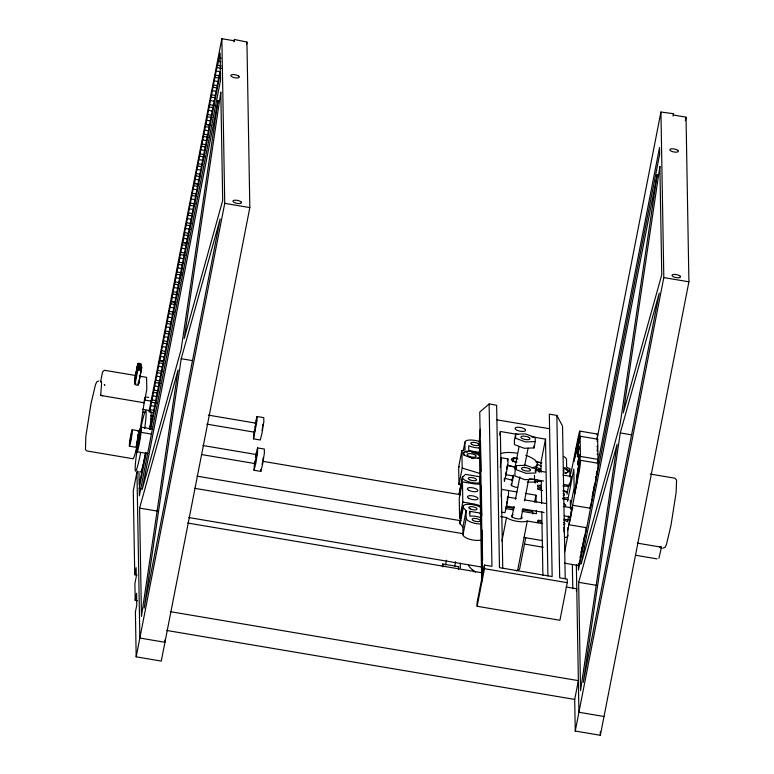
<?xml version="1.0" encoding="UTF-8"?>
<svg xmlns="http://www.w3.org/2000/svg" width="774" height="774" viewBox="0 0 774 774"><rect width="100%" height="100%" fill="white"/><g stroke="black" fill="none" stroke-linecap="round" stroke-linejoin="round"><path stroke-width="1.16" d="M541.287 520.525L538.211 520.273L538.211 521.55L541.636 522.131M138.159 444.528L138.275 442.922M442.854 566.878L442.757 565.417L442.515 565.978M473.775 570.496L472.517 570.032M569.741 516.819C570.283 519.886 572.77 502.694 570.893 509.437M149.614 412.068L151.985 399.945L155.864 400.622M151.985 399.945L153.9 390.106L157.78 390.783M153.9 390.106L155.826 380.257L159.705 380.934M155.826 380.257L157.751 370.417L162.434 371.21M157.751 370.417L159.667 360.578L163.179 361.168M163.546 361.255L160.034 360.655L161.147 353.012L161.592 350.728L165.472 351.406M161.592 350.728L163.507 340.889L167.387 341.566M163.507 340.889L165.433 331.049L169.312 331.727M165.433 331.049L167.358 321.2L171.228 321.887M167.358 321.2L169.274 311.361L174.324 312.241M169.274 311.361L171.199 301.521L175.882 302.315M175.079 302.199L171.567 301.608L172.67 293.965L173.115 291.682L176.994 292.359M173.115 291.682L175.04 281.833L179.723 282.626M175.04 281.833L176.965 271.993L182.016 272.864M176.965 271.993L178.881 262.154L183.564 262.947M178.881 262.154L180.806 252.305L184.686 252.982M180.806 252.305L182.732 242.465L187.414 243.259M186.602 243.142L183.09 242.552L184.202 234.909L184.647 232.626L188.527 233.303M184.647 232.626L186.573 222.786L191.255 223.57M186.573 222.786L188.488 212.937L192.368 213.614M188.488 212.937L190.414 203.098L195.096 203.891M190.414 203.098L192.339 193.258L196.209 193.935M192.339 193.258L194.255 183.409L198.937 184.202M198.134 184.086L194.622 183.496L195.735 175.853L196.18 173.57L200.06 174.247M196.18 173.57L198.096 163.73L202.778 164.523M198.096 163.73L200.021 153.881L203.901 154.558M200.021 153.881L201.946 144.041L206.629 144.835M201.946 144.041L203.862 134.202L207.742 134.879M203.862 134.202L205.787 124.362L210.47 125.146M209.667 125.04L206.145 124.44L207.258 116.797L207.703 114.513L211.583 115.191M207.703 114.513L209.628 104.674L214.311 105.467M209.628 104.674L211.554 94.834L215.424 95.512M211.554 94.834L213.469 84.985L217.349 85.662M213.469 84.985L215.395 75.146L219.274 75.823M215.395 75.146L217.31 65.306L221.19 65.984M217.678 65.384L220.116 53.038L220.397 69.186L150.059 429.386M480.296 429.164L479.261 441.132L481.718 581.884M138.014 434.94L137.385 439.545M139.833 437.436L139.988 431.273L144.893 397.449M262.744 425.971L262.812 424.326M506.951 466.422L506.583 469.383M580.858 552.888L580.916 551.378M139.533 437.784L138.904 441.315M139.939 436.178L139.407 440.135M254.636 429.531L254.453 432.182L255.807 423.552M255.062 461.943L255.285 460.298M263.295 457.376L262.812 460.694M458.614 569.171L458.527 568.503M507.299 499.656L507.483 496.995M568.455 486.266L567.052 494.199M569.422 483.286C568.464 491.732 572.015 476.155 570.786 476.31M578.352 564.904A10.207 0.706 -80.4 0 0 580.248 559.099L586.382 527.694L568.822 524.733L569.113 524.017A12.752 0.88 -80.4 0 0 572.354 507.405L572.615 505.287L590.185 508.247L590.262 507.58A12.752 0.88 -80.4 0 0 590.475 505.325M473.611 571.793L473.688 571.299M596.802 471.569L596.28 474.743M181.213 358.71L144.157 608.151L220.174 218.887L181.213 358.71L192.62 360.645M620.293 432.937L583.238 682.368L659.255 293.104L620.293 432.937L631.69 434.862M253.949 431.466L253.495 438.858L260.267 440L262.086 432.869L263.837 421.695L263.77 417.65L256.997 416.509L255.178 423.649M254.491 462.871L254.036 470.263L260.809 471.405L262.638 464.274L264.389 453.1L264.321 449.055L257.548 447.914L255.72 455.054M500.314 467.399L501.126 457.773L507.899 458.914L507.967 462.958L506.215 474.133L504.396 481.273L504.338 478.245M501.213 496.569L501.668 489.178M138.885 439.767L139.223 437.891M139.61 438.568L139.156 441.48M262.454 428.109L262.047 430.441M442.244 566.075L442.728 563.994L458.663 566.684L458.44 568.667M507.134 500.788L506.506 504.155M580.587 554.852L580.016 557.938M255.004 427.219L255.217 426.068M458.247 568.3L458.663 566.684M100.678 381.485L102.536 371.946L104.364 370.272L135.808 375.525M134.802 378.612L137.724 363.693M134.473 381.408L137.385 366.489M134.831 380.034L137.743 365.115M134.686 382.888L137.598 367.96M135.034 384.252L137.946 369.333M138.382 384.813L141.758 367.224M138.681 383.556L141.594 368.637M137.936 443.725L136.892 449.781A12.752 0.88 -80.4 0 0 137.182 452.006L137.559 451.068A12.752 0.88 -80.4 0 0 140.8 434.456L141.149 431.66A12.752 0.88 -80.4 0 0 141.323 427.084L139.804 434.156M136.979 473.388L137.443 471.018M149.005 411.797L221.867 38.7L234.406 40.819L234.387 39.474L246.935 42.048L249.828 207.596L161.273 661.083L136.176 656.836L135.402 612.021L136.775 604.968L136.572 593.31L135.198 600.353L137.559 600.75M145.425 453.08L139.185 485.075L138.943 471.231M150.804 428.97L220.455 72.33L220.59 79.954L139.368 495.844L139.233 488.22L146.18 452.674M233.922 41.844L234.387 39.474M137.104 575.092L134.744 574.695L136.118 567.642L136.282 576.611L134.899 583.664L135.198 600.353M246.48 44.408L246.935 42.048M136.176 656.836L224.741 203.349L221.867 38.7M461.265 485.192L459.001 484.495L458.672 467.022L461.875 450.584L465.029 449.917L464.893 442.283A10.207 3.522 11.1 0 1 479.89 441.722M463.287 450.507L464.893 442.283M459.001 484.495L462.213 468.057L461.875 450.584M459.524 494.847A10.207 3.522 11.1 0 1 459.166 493.86L462.378 477.413L465.455 474.356L480.78 476.948M462.707 476.542L459.166 493.86M445.601 564.952L446.53 560.202M459.504 493.754L460.898 486.633M462.455 481.902L459.243 498.35L459.601 518.541L462.813 502.094L462.455 481.902L472.498 483.595A12.752 4.402 11.1 0 0 480.548 483.914M480.19 540.204A10.207 3.522 11.1 0 1 469.267 539.139A10.207 3.522 11.1 0 1 463.007 534.776L462.881 527.142L459.679 523.031L462.891 506.583A10.207 3.522 11.1 0 1 469.025 504.309A10.207 3.522 11.1 0 1 479.977 506.941M460.037 524.017L463.249 507.57L462.891 506.583M454.628 566.481L455.557 561.731M462.881 527.142L466.093 510.705L463.249 507.57M463.007 534.776L466.219 518.328L466.016 510.685M469.392 513.684L469.857 511.333L480.731 513.172M479.416 481.699L480.103 478.177M480.238 514.178L480.693 511.827M499.665 435.017L500.352 431.495L518.174 434.504M489.11 403.96L491.945 566.365L484.418 565.097L477.074 602.694L477.142 606.284L559.931 620.274L567.274 582.677L567.216 579.087L559.689 577.82L556.854 415.406L549.327 414.138L552.162 576.543L499.472 567.642L496.637 405.228L489.11 403.96L479.745 412.087L482.579 574.492M477.142 606.284L484.476 568.687L484.418 565.097M515.629 434.233L514.391 440.58L514.458 444.615L524.269 448.281L534.012 447.923L535.25 441.577L535.182 437.533L525.372 433.866L515.629 434.233L515.697 438.268L525.507 441.944L535.25 441.577M512.736 461.672L513.423 458.14L517.903 458.905M512.92 461.401L513.578 458.034L514.226 457.966A6.327 2.187 11.1 0 1 517.332 458.198M511.991 480.731L512.91 476.039M512.291 480.025L513.21 475.333M511.421 485.791L513.51 475.11M514.662 469.179L519.064 446.637M516.171 465.638L516.248 469.673L526.059 473.349L535.801 472.982L535.734 468.947L525.914 465.271L516.171 465.638L514.933 471.985L515 476.02L524.82 479.687L534.563 479.329L534.486 475.284M501.929 541.026L506.515 517.535L500.633 516.539M511.972 517.196L514.052 506.515M515.445 499.404L519.847 476.852M524.627 465.958L528.1 448.156M520.999 518.725L522.856 509.234M524.482 500.923L528.652 479.57M536.711 467.119L536.933 464.893A12.055 4.16 11.1 0 1 536.721 465M534.437 482.366L534.902 480.015M517.642 570.38L527.278 521.047L542.313 523.582M535.221 483.053L535.908 479.532M525.73 537.736L519.76 568.28A12.752 4.402 11.1 0 1 518.125 570.245L516.142 570.835M539.12 472.217L539.807 468.696A12.384 4.276 11.1 0 0 537.949 468.009L537.011 467.728A7.75 2.67 11.1 0 0 536.334 467.544A6.298 2.177 11.1 0 0 536.024 467.477M541.094 472.237L540.92 462.629L545.515 439.129L531.254 436.72M537.33 482.366L537.795 480.025M539.401 471.801L539.807 468.696M534.602 502.229L535.976 495.176L525.304 493.377M537.756 522.624L538.211 520.273M569.335 471.163L569.79 468.812L566.636 467.09L566.51 459.466A10.207 3.522 11.1 0 0 563.52 456.428M597.315 462.91L598.012 459.379L597.654 439.197L580.094 436.226L578.255 445.621A12.752 0.88 -80.4 0 1 576.233 453.554A15.809 1.093 -80.4 0 0 574.608 458.672L574.027 461.314L576.727 446.134L576.553 447.478A10.207 0.706 -80.4 0 0 577.607 447.72A10.207 0.706 -80.4 0 0 579.997 432.502A10.207 0.706 -80.4 0 0 578.12 437.542L571.696 469.654A12.752 0.88 -80.4 0 0 570.051 476.649M567.545 501.31L573.834 469.092L574.144 487.765L570.215 507.85M567.681 520.854L568.6 516.123M580.094 436.226L580.442 456.408L578.613 465.813A12.752 0.88 -80.4 0 0 576.659 478.226A15.809 1.093 -80.4 0 1 575.14 489.226L574.598 493.686L577.317 479.783L577.133 480.228A10.207 0.706 -80.4 0 1 578.004 470.137A10.207 0.706 -80.4 0 1 580.481 460.424A10.207 0.706 -80.4 0 1 578.749 473.891L567.69 530.548M564.633 551.949L567.845 535.502L567.71 527.878M597.083 438.926L660.928 112.027L673.467 113.691L673.486 115.036L686.035 117.164L688.908 281.813L600.343 735.3L575.256 731.062L574.705 699.425L578.371 680.636L170.338 611.663M597.199 441.538L597.654 439.197M597.76 463.8L659.545 147.447L659.661 154.171L578.449 570.061L578.342 564.459M584.36 536.605L581.642 550.508L581.816 549.163A10.207 0.706 -80.4 0 0 581.98 547.353M592.158 496.656L594.645 483.905M590.185 508.247L596.309 476.852A10.207 0.706 -80.4 0 0 597.809 463.336M576.311 591.143L576.775 588.791L566.065 586.982M673.003 116.061L673.467 113.691M685.338 120.715L686.035 117.164M575.256 731.062L663.811 277.576L660.928 112.027M637.331 543.135L661.509 547.218L658.897 558.267M137.143 440.832L136.679 442.951M139.156 441.17L138.672 443.686M255.768 457.473L256.184 455.576M506.177 471.705L505.761 473.611M98.791 380.895L96.74 381.872L95.444 384.833L90.974 403.767L85.827 436.546L85.469 449.675L87.017 450.971L132.702 458.692A35.71 2.457 -80.4 0 0 137.395 444.315M138.914 442.331L138.207 444.847L138.159 441.838M262.376 462.891L261.999 464.361M442.515 566.152L442.728 563.994M662.621 548.263L665.195 547.305L666.491 544.345L670.961 525.42L676.108 492.641L676.582 480.025L674.918 478.216L650.315 474.056M253.495 438.858L257.065 420.543L256.997 416.509M254.036 470.263L255.865 463.123L257.616 451.948L257.548 447.914M507.415 460.82L507.899 458.914M139.581 508.102L178.068 369.982L141.468 616.385L139.581 508.102L157.828 511.188M578.662 582.329L617.149 444.199L580.548 690.601L578.662 582.329L596.909 585.405M137.104 445.292L136.679 446.617M595.893 476.484L595.612 477.364M100.427 381.959L101.307 381.253L101.588 383.382L100.668 395.427L144.351 402.809M139.784 434.765L140.046 434.34L138.033 434.311M586.382 527.694L586.295 527.926A12.752 0.88 -80.4 0 1 585.947 527.258M535.047 470.998L536.372 469.421L536.334 467.544M458.672 467.022L459.466 466.712M256.494 454.619L254.965 463.316M660.628 547.924L661.325 547.673M527.278 521.047L525.778 521.492A12.752 4.402 11.1 0 1 508.034 518.493L506.515 517.535M524.549 537.35L524.066 537.485L542.564 540.62M513.423 458.14L513.085 458.179A6.124 2.109 11.1 0 0 513.143 461.227L516.839 461.943M539.855 469.45L539.43 469.47A12.055 4.16 11.1 0 1 537.969 469.499L537.04 469.47A7.75 2.67 11.1 0 1 536.372 469.421A6.298 2.177 11.1 0 1 536.063 469.392M541.181 485.356L537.562 485.24L537.582 486.565L541.152 487.165M562.872 486.043L568.9 486.236M218.79 57.74L221.132 58.137M218.491 61.243L220.832 61.639M216.865 67.59L221.548 68.373M216.565 71.092L220.077 71.682M214.949 77.429L219.632 78.222M214.64 80.931L218.162 81.522M213.024 87.269L216.536 87.868M212.724 90.771L216.236 91.371M211.099 97.118L215.791 97.901M210.799 100.62L214.311 101.21M209.183 106.957L212.695 107.547M208.883 110.459L212.395 111.05M207.258 116.797L211.941 117.59M206.958 120.299L210.47 120.899M205.342 126.636L208.854 127.236M205.033 130.148L208.545 130.738M203.417 136.485L208.1 137.279M203.117 139.988L206.629 140.578M201.492 146.325L205.013 146.915M201.192 149.827L204.704 150.417M199.576 156.164L204.259 156.958M199.276 159.667L202.788 160.266M197.651 166.013L201.163 166.603M197.351 169.516L200.863 170.106M195.735 175.853L200.418 176.646M195.425 179.355L198.937 179.945M193.81 185.692L197.322 186.292M193.51 189.195L197.022 189.794M191.884 195.541L196.577 196.325M224.741 203.349L249.828 207.596M663.811 277.576L688.908 281.813M191.584 199.044L195.096 199.634M189.969 205.381L193.481 205.971M189.669 208.883L193.181 209.473M188.043 215.22L192.726 216.014M187.743 218.723L191.255 219.323M186.128 225.06L189.64 225.66M185.818 228.562L190.501 229.356M184.202 234.909L188.885 235.702M183.902 238.411L187.414 239.002M182.277 244.748L185.799 245.339M181.977 248.251L185.489 248.841M180.361 254.588L185.044 255.381M180.061 258.09L183.573 258.69M178.436 264.437L181.948 265.027M178.136 267.939L182.819 268.723M176.52 274.277L181.203 275.07M176.211 277.779L179.723 278.369M174.595 284.116L178.107 284.716M174.295 287.618L178.978 288.412M172.67 293.965L177.362 294.749M172.37 297.468L175.882 298.058M170.754 303.805L175.437 304.598M170.454 307.307L173.966 307.897M168.829 313.644L173.511 314.438M168.529 317.147L172.041 317.737M166.913 323.484L170.425 324.083M166.603 326.986L170.116 327.586M164.988 333.333L169.67 334.116M164.688 336.835L168.2 337.425M163.062 343.172L167.745 343.966M162.763 346.675L166.275 347.265M161.147 353.012L165.829 353.805M160.847 356.514L164.359 357.114M579.939 431.128L597.499 434.098M497.053 419.866L549.346 428.699M159.221 362.861L163.904 363.645M158.922 366.363L162.434 366.953M157.306 372.7L160.818 373.291M156.996 376.203L160.508 376.793M139.368 376.125L146.509 377.335M155.381 382.54L160.063 383.333M580.442 456.408L598.012 459.379M155.081 386.042L158.593 386.642M580.442 460.288L598.012 463.258M153.455 392.379L156.967 392.979M153.155 395.891L156.667 396.482M536.169 461.826L540.92 462.629M479.27 452.326L468.792 450.555L468.705 445.689L469.963 446.24A10.207 3.522 11.1 0 0 479.996 447.943M536.092 461.923L541.916 462.91M146.286 396.985L148.627 397.381M144.196 399.964L151.22 401.155M151.54 402.228L156.222 403.022M208.37 415.125L255.71 423.126M507.26 465.648L515.542 467.051M535.666 470.447L545.138 472.043M562.882 475.052L571.173 476.445M151.24 405.731L154.752 406.321M150.059 409.785L154.742 410.578M142.377 409.32L149.401 410.51M150.785 412.271L153.126 412.658M143.045 412.078L145.386 412.474M206.784 424.133L254.124 432.134M505.683 474.656L513.965 476.049M529.348 478.651L543.551 481.051M563.675 484.456L569.587 485.453M150.485 415.773L152.826 416.16M150.562 418.715L152.875 419.102M563.617 490.948L567.071 491.538M541.036 488.471L537.611 487.901L537.63 489.168L540.755 489.971A15.809 5.457 11.1 0 1 542.603 490.59M149.537 426.213L151.859 426.6M141.168 427.142L152.884 429.115M562.543 498.824L568.116 499.762M501.6 489.371L517.013 491.974M132.306 429.734A8.417 0.581 -80.4 0 1 130.467 442.999A8.417 0.581 -80.4 0 1 129.761 441.17A8.417 0.581 -80.4 0 1 132.306 429.734L138.575 430.799M137.975 430.934L139.988 431.273M141.071 432.337L151.607 434.117M203.001 445.524L257.442 454.725M507.812 497.053L516.094 498.456M524.375 499.849L545.68 503.448M563.433 506.457L572.905 508.054M263.16 461.372L460.656 494.76M201.414 454.532L254.675 463.539M506.225 506.061L514.516 507.454M522.798 508.857L544.103 512.456M564.217 515.861L570.138 516.858M505.499 507.018L513.801 508.421M522.092 509.824L532.764 511.624L532.822 513.955M505.422 508.537L513.762 509.94M522.102 511.353L536.401 513.772L536.324 510.289M462.813 502.094L472.846 503.787A12.752 4.402 11.1 0 1 480.935 506.206M564.004 519.199L568.464 519.954M129.384 446.201L135.653 447.256A8.417 0.581 -80.4 0 0 137.888 437.92A8.417 0.581 -80.4 0 0 138.178 431.37M501.552 512.107L504.938 512.678L506.767 505.538L508.518 494.363L508.45 490.319M137.269 451.784L147.805 453.564M466.093 510.705L466.712 510.811M196.983 476.136L461.111 520.776M635.648 555.268L657.058 558.886M194.7 488.326L463.587 533.779M524.259 544.035L543.3 547.257M139.233 488.22L141.516 488.597M564.381 563.133L578.43 565.513M188.711 517.525L481.389 567.003M484.476 568.687L567.274 582.677M187.763 523.04L481.602 572.702M166.662 630.452L574.705 699.425M604.02 716.501L578.923 712.264L576.349 564.836M578.323 563.337L580.606 563.801M462.213 468.057L480.257 473.562M502.819 533.673L503.303 533.983M475.662 572.131L472.827 570.351L469.267 566.723L468.638 565.001M556.854 415.406L562.543 426.077L565.214 578.865M535.976 495.176L536.14 502.152M600.285 731.691L600.343 735.3M572.363 565.059L572.77 588.685M569.79 468.812L569.935 476.958M570.351 500.139L570.496 508.45M563.946 527.239L564.033 532.106M545.515 439.129L547.905 576.02M541.239 480.635L541.636 503.458M541.781 511.856L542.893 575.508M533.973 445.901L534.012 447.923M513.578 458.034L513.646 461.536L514.294 461.826A6.327 2.187 11.1 0 0 515.794 462.301M500.352 431.495L502.742 568.387M480.509 441.199L481.031 471.279M481.283 485.714L481.815 515.784M482.067 530.219L482.589 560.299M469.857 511.333L469.934 516.2L471.182 516.064A10.207 3.522 11.1 0 1 481.225 517.767M460.249 563.162L460.337 567.971M260.78 469.392L260.809 471.405M164.901 639.943L164.939 642.285L139.852 638.037L136.95 472.043L133.283 490.842L134.744 574.695M146.586 377.47L146.799 389.506L144.341 402.093A2.022 0.697 11.1 0 1 142.358 402.47M517.7 487.465A5.36 1.848 11.1 0 1 512.146 485.849A5.36 1.848 11.1 0 1 511.73 483.702M563.143 493.406A4.209 1.451 11.1 0 1 563.182 495.495M563.646 522.566A4.209 1.451 11.1 0 1 563.685 524.666M564.111 520.322A10.207 3.522 11.1 0 1 567.797 521.782M564.12 503.797A5.36 1.848 11.1 0 1 564.169 506.467M567.371 497.692A10.207 3.522 11.1 0 1 562.891 497.866M562.766 490.929A10.207 3.522 11.1 0 1 567.284 492.622M479.561 482.85A10.207 3.522 11.1 0 1 468.638 481.776A10.207 3.522 11.1 0 1 462.378 477.413M459.679 523.031A10.207 3.522 11.1 0 1 460.008 522.16M481.331 523.979A10.207 3.522 11.1 0 1 466.219 518.328M567.845 535.502A10.207 3.522 11.1 0 1 564.952 537.543M521.395 516.655A5.36 1.848 11.1 0 1 519.905 518.88A5.36 1.848 11.1 0 1 512.833 517.351A5.36 1.848 11.1 0 1 513.104 514.855M540.3 481.128A33.03 11.397 11.1 0 1 527.326 482.067M512.833 480.248A33.03 11.397 11.1 0 1 506.177 478.622M537.611 464.313A33.03 11.397 11.1 0 1 541.5 466.441M564.149 467.535A8.93 3.077 11.1 0 1 564.246 472.972M480.49 456.912A8.93 3.077 11.1 0 1 467.003 456.389A8.93 3.077 11.1 0 1 466.906 451.242A8.93 3.077 11.1 0 1 480.461 455.286M478.748 458.15A8.417 2.902 11.1 0 1 477.403 458.518M473.649 458.624A8.417 2.902 11.1 0 1 471.501 458.334M464.41 455.605A8.417 2.902 11.1 0 1 464.564 452.674M465.909 452.306A8.417 2.902 11.1 0 1 467.651 452.142M471.811 452.49A8.417 2.902 11.1 0 1 479.609 457.589M525.74 455.354A20.405 7.043 11.1 0 1 531.651 467.893M514.874 467.099A20.405 7.043 11.1 0 1 507.444 464.942M501.368 453.361A20.405 7.043 11.1 0 1 517.245 453.245M563.366 470.108A4.596 1.587 11.1 0 1 563.395 471.724M566.771 472.904A8.417 2.902 11.1 0 1 565.504 473.311M563.385 468.328A8.417 2.902 11.1 0 1 567.536 472.314M661.238 546.821A2.022 0.697 11.1 0 1 659.516 546.879M596.996 434.92A10.207 0.706 -80.4 0 1 597.083 440M597.025 446.608A8.93 0.619 -80.4 0 1 597.102 451.058M597.16 454.686A8.93 0.619 -80.4 0 1 597.673 454.502M140.471 430.189A30.612 2.109 -80.4 0 1 145.667 410.791A30.612 2.109 -80.4 0 1 144.68 428.632M140.665 452.645A30.612 2.109 -80.4 0 1 135.469 471.095A30.612 2.109 -80.4 0 1 137.153 449.578M150.35 412.01A30.612 2.109 -80.4 0 1 149.701 429.483M145.676 453.496A30.612 2.109 -80.4 0 1 140.404 471.83M139.668 428.941A11.736 0.813 -80.4 0 1 139.697 431.079M137.714 444.576A11.736 0.813 -80.4 0 1 135.624 451.958M102.661 395.756A2.022 0.697 11.1 0 1 100.93 395.108M138.769 381.93A2.225 0.764 11.1 0 1 138.217 382.588M135.121 382.066A2.225 0.764 11.1 0 1 135.102 380.963M138.091 382.956A2.032 0.697 11.1 0 1 138.111 383.962M135.692 383.672A2.032 0.697 11.1 0 1 134.947 382.569M135.053 378.97A1.838 0.629 11.1 0 1 135.044 378.331M138.149 384.484A1.703 0.59 11.1 0 1 137.549 385.191A1.703 0.59 11.1 0 1 135.266 384.591A1.703 0.59 11.1 0 1 135.866 383.875M135.082 380.402A1.838 0.629 11.1 0 1 135.063 379.753M130.042 441.635L130.051 442.467L131.638 433.459L130.042 441.635M577.443 444.499L577.452 445.263L578.904 437.01L577.443 444.499M577.423 455.954L577.443 456.931L579.281 446.424L577.423 455.954M577.568 464.032L577.578 465.01L579.426 454.502L577.568 464.032M577.946 473.659L577.965 474.423L579.416 466.171L577.946 473.659M218.113 100.446L181.058 349.877L142.097 489.71L218.113 100.446M220.803 92.212L184.202 338.615L222.689 200.485L220.803 92.212M657.184 174.663L620.138 424.104L581.168 563.927L657.184 174.663M659.874 166.439L623.273 412.832L661.77 274.712L659.874 166.439M104.364 384.697L104.771 385.036L104.364 384.697M140.675 367.718L138.488 367.35A2.225 0.764 11.1 0 1 137.888 366.073A2.225 0.764 11.1 0 1 141.236 366.634A2.225 0.764 11.1 0 1 140.675 367.718M140.026 366.121L139.088 365.967A1.838 0.629 11.1 0 1 138.062 364.796A1.838 0.629 11.1 0 1 141.023 365.299A1.838 0.629 11.1 0 1 140.026 366.121M139.581 367.582L139.068 367.524A2.032 0.697 11.1 0 0 137.965 368.434A2.032 0.697 11.1 0 0 141.245 368.985A2.032 0.697 11.1 0 0 140.104 367.698L139.581 367.582M528.613 437.3L527.674 436.884A4.596 1.587 11.1 0 0 521.84 436.313A4.596 1.587 11.1 0 0 522.266 438.51L523.205 438.916A4.596 1.587 11.1 0 0 529.039 439.497A4.596 1.587 11.1 0 0 528.613 437.3M529.164 468.705L528.216 468.289A4.596 1.587 11.1 0 0 522.382 467.719A4.596 1.587 11.1 0 0 522.818 469.915L523.756 470.321A4.596 1.587 11.1 0 0 529.59 470.902A4.596 1.587 11.1 0 0 529.164 468.705M677.782 150.35L677.105 149.914A4.334 1.5 11.1 0 0 671.484 148.831A4.334 1.5 11.1 0 0 670.429 150.62L671.106 151.056A4.334 1.5 11.1 0 0 676.728 152.13A4.334 1.5 11.1 0 0 677.782 150.35M679.978 275.97L679.291 275.534A4.334 1.5 11.1 0 0 673.68 274.46A4.334 1.5 11.1 0 0 672.616 276.241L673.303 276.676A4.334 1.5 11.1 0 0 678.914 277.75A4.334 1.5 11.1 0 0 679.978 275.97M238.711 76.123L238.024 75.697A4.334 1.5 11.1 0 0 232.413 74.614A4.334 1.5 11.1 0 0 231.349 76.403L232.036 76.829A4.334 1.5 11.1 0 0 237.647 77.913A4.334 1.5 11.1 0 0 238.711 76.123M240.898 201.743L240.221 201.317A4.334 1.5 11.1 0 0 234.599 200.234A4.334 1.5 11.1 0 0 233.545 202.024L234.222 202.449A4.334 1.5 11.1 0 0 239.843 203.533A4.334 1.5 11.1 0 0 240.898 201.743M475.555 455.267L474.83 454.812A4.596 1.587 11.1 0 0 468.889 453.67A4.596 1.587 11.1 0 0 467.757 455.557L468.483 456.012A4.596 1.587 11.1 0 0 474.433 457.163A4.596 1.587 11.1 0 0 475.555 455.267M525.411 429.705L524.869 429.164A5.36 1.848 11.1 0 0 518.28 427.258A5.36 1.848 11.1 0 0 515.242 428.96L515.774 429.502A5.36 1.848 11.1 0 0 522.373 431.418A5.36 1.848 11.1 0 0 525.411 429.705M469.044 498.437A5.36 1.848 11.1 0 0 477.839 499.075A5.36 1.848 11.1 0 0 471.347 495.679A5.36 1.848 11.1 0 0 469.044 498.437M468.899 490.358A5.36 1.848 11.1 0 0 477.703 491.006A5.36 1.848 11.1 0 0 471.202 487.61A5.36 1.848 11.1 0 0 468.899 490.358M469.508 479.667A4.209 1.451 11.1 0 0 476.426 480.17A4.209 1.451 11.1 0 0 471.318 477.5A4.209 1.451 11.1 0 0 469.508 479.667M470.021 508.828A4.209 1.451 11.1 0 0 476.929 509.331A4.209 1.451 11.1 0 0 471.83 506.66A4.209 1.451 11.1 0 0 470.021 508.828M473.349 520.573A4.209 1.451 11.1 0 0 480.267 521.086A4.209 1.451 11.1 0 0 475.159 518.416A4.209 1.451 11.1 0 0 473.349 520.573M472.024 444.537A4.209 1.451 11.1 0 0 478.932 445.04A4.209 1.451 11.1 0 0 473.833 442.37A4.209 1.451 11.1 0 0 472.024 444.537M138.449 369.837A1.703 0.59 11.1 0 0 141.236 370.04A1.703 0.59 11.1 0 0 139.175 368.966A1.703 0.59 11.1 0 0 138.449 369.837M138.256 364.235A1.838 0.629 11.1 0 0 141.265 364.457A1.838 0.629 11.1 0 0 139.049 363.296A1.838 0.629 11.1 0 0 138.256 364.235"/></g></svg>
